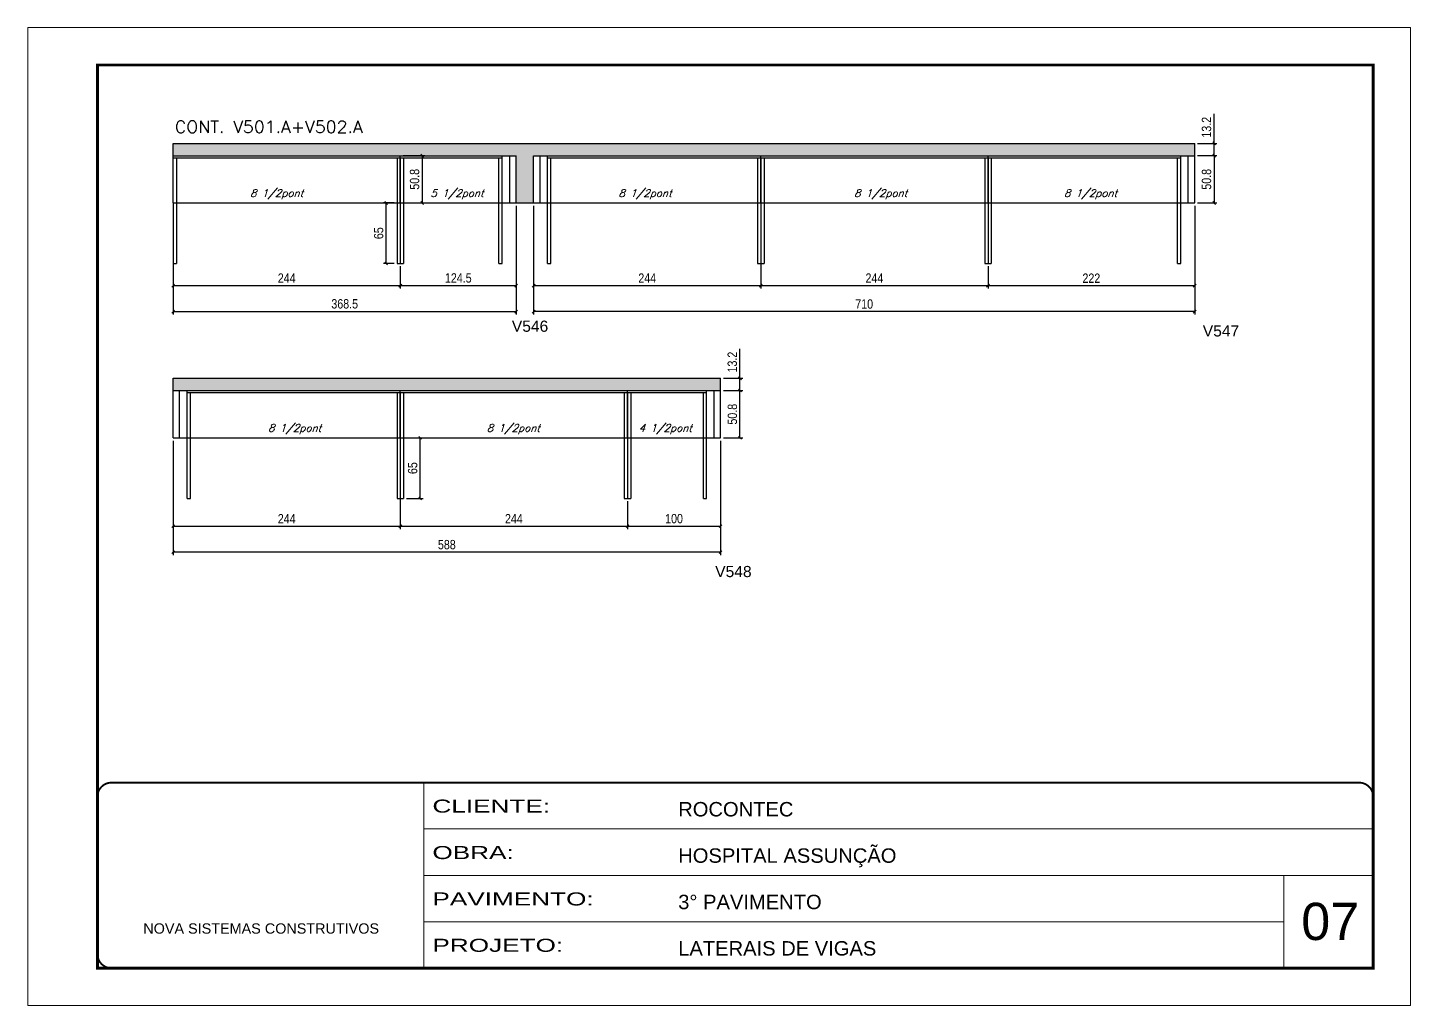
# Model space of a CAD drawing. Extents: x -21493 to -15213, y -12134 to 11887.
# Drawn here: x -18310 to -16825, y 9689 to 10739 of the extents above; entities that cross this region are included whole.
import ezdxf

# ---------------------------------------------------------------- set-up
doc = ezdxf.new("R2010")
doc.units = 0
doc.linetypes.add('CONTINUO', pattern=[0])
doc.linetypes.add('DASHED', pattern=[0.75, 0.5, -0.25])
for name, color, linetype in [('5', 5, 'Continuous'), ('COTA', 241, 'Continuous'), ('Painéis', 200, 'Continuous'), ('SARR_2.2x7', 40, 'Continuous'), ('SARR_3.5x7', 81, 'Continuous'), ('texto', 7, 'Continuous')]:
    doc.layers.add(name, color=color, linetype=linetype)
for name, color, linetype, lineweight in [('CARIMBO', 255, 'Continuous', 9), ('Folhas', 255, 'Continuous', 9), ('SARRAFO DE PRESSAO', 251, 'DASHED', 9), ('Texto Seção', 7, 'Continuous', 15)]:
    doc.layers.add(name, color=color, linetype=linetype, lineweight=lineweight)
doc.styles.add('ARIAL', font='arial.ttf')
doc.styles.add('COTA TECNICA', font='techl___.ttf', dxfattribs={"height": 10})
doc.styles.add('REGUA-120', font='ROMANS.shx', dxfattribs={"height": 15})
doc.styles.add('Romans', font='romans.shx')
doc.styles.get("Standard").update_dxf_attribs({"font": 'arial.ttf'})
doc.styles.add('Tecnologia', font='')
doc.styles.get('Tecnologia').set_extended_font_data('Forgotten Futurist')
doc.dimstyles.new('PAINEL', dxfattribs={"dimtxt": 10, "dimasz": 3, "dimexe": 3, "dimexo": 3, "dimgap": 3, "dimtad": 1, "dimdec": 1, "dimzin": 12, "dimdsep": 46, "dimtxsty": 'COTA TECNICA', "dimblk1": 'OBLIQUE', "dimblk2": 'OBLIQUE', "dimsah": 1, "dimcen": 0.9, "dimclrd": 4, "dimclre": 4, "dimclrt": 240, "dimadec": 1, "dimazin": 3, "dimtfac": 1, "dimtdec": 1, "dimtmove": 0, "dimatfit": 3, "dimfxl": 1, "dimtolj": 1, "dimtzin": 12, "dimarcsym": 0})

# ---------------------------------------------------------------- blocks, each defined once
blk = doc.blocks.new('_Oblique')
at = {"color": 0, "linetype": 'ByBlock', "lineweight": -2}
blk.add_line((-0.5, -0.5), (0.5, 0.5), dxfattribs=at)
blk = doc.blocks.new('*D1657')
at = {"layer": 'COTA', "color": 4, "lineweight": -2, "ltscale": 25, "transparency": 16777216}
for p, q in [((-17766.5, 10547.4), (-17766.5, 10458.6)), ((-17522.5, 10547.4), (-17522.5, 10458.6)), ((-17766.5, 10461.6), (-17522.5, 10461.6))]:
    blk.add_line(p, q, dxfattribs=at)
at = {"layer": 'Defpoints', "color": 0, "ltscale": 25, "transparency": 16777216}
for p in [(-17766.5, 10550.4), (-17522.5, 10550.4), (-17522.5, 10461.6)]:
    blk.add_point(p, dxfattribs=at)
at = {"layer": 'COTA', "color": 4, "lineweight": -2, "ltscale": 25, "transparency": 16777216, "xscale": 3, "yscale": 3, "zscale": 3, "rotation": 180}
blk.add_blockref('_Oblique', (-17766.5, 10461.6), dxfattribs=at)
at = {"layer": 'COTA', "color": 4, "lineweight": -2, "ltscale": 25, "transparency": 16777216, "xscale": 3, "yscale": 3, "zscale": 3}
blk.add_blockref('_Oblique', (-17522.5, 10461.6), dxfattribs=at)
at = {"layer": 'COTA', "color": 240, "ltscale": 25, "transparency": 16777216, "insert": (-17644.5, 10469.7), "char_height": 10, "attachment_point": 5, "style": 'COTA TECNICA'}
blk.add_mtext('\\A1;244', dxfattribs=at)
blk = doc.blocks.new('*D1658')
at = {"layer": 'COTA', "color": 4, "lineweight": -2, "ltscale": 25, "transparency": 16777216}
for p, q in [((-17766.5, 10547.4), (-17766.5, 10430.7)), ((-17056.5, 10547.4), (-17056.5, 10430.7)), ((-17056.5, 10433.7), (-17766.5, 10433.7))]:
    blk.add_line(p, q, dxfattribs=at)
at = {"layer": 'Defpoints', "color": 0, "ltscale": 25, "transparency": 16777216}
for p in [(-17766.5, 10550.4), (-17056.5, 10550.4), (-17766.5, 10433.7)]:
    blk.add_point(p, dxfattribs=at)
at = {"layer": 'COTA', "color": 4, "lineweight": -2, "ltscale": 25, "transparency": 16777216, "xscale": 3, "yscale": 3, "zscale": 3, "rotation": 180}
blk.add_blockref('_Oblique', (-17766.5, 10433.7), dxfattribs=at)
at = {"layer": 'COTA', "color": 4, "lineweight": -2, "ltscale": 25, "transparency": 16777216, "xscale": 3, "yscale": 3, "zscale": 3}
blk.add_blockref('_Oblique', (-17056.5, 10433.7), dxfattribs=at)
at = {"layer": 'COTA', "color": 240, "ltscale": 25, "transparency": 16777216, "insert": (-17411.5, 10441.8), "char_height": 10, "attachment_point": 5, "style": 'COTA TECNICA'}
blk.add_mtext('\\A1;710', dxfattribs=at)
blk = doc.blocks.new('*D1659')
at = {"layer": 'COTA', "color": 4, "lineweight": -2, "ltscale": 25, "transparency": 16777216}
for p, q in [((-17035.6, 10614.4), (-17035.6, 10646.1)), ((-17053.5, 10614.4), (-17032.6, 10614.4)), ((-17035.6, 10601.2), (-17035.6, 10614.4)), ((-17053.5, 10601.2), (-17032.6, 10601.2))]:
    blk.add_line(p, q, dxfattribs=at)
at = {"layer": 'Defpoints', "color": 0, "ltscale": 25, "transparency": 16777216}
for p in [(-17056.5, 10614.4), (-17035.6, 10614.4), (-17056.5, 10601.2)]:
    blk.add_point(p, dxfattribs=at)
at = {"layer": 'COTA', "color": 4, "lineweight": -2, "ltscale": 25, "transparency": 16777216, "xscale": 3, "yscale": 3, "zscale": 3}
for p, rotation in [((-17035.6, 10614.4), 90), ((-17035.6, 10601.2), 270)]:
    blk.add_blockref('_Oblique', p, dxfattribs=dict(at, rotation=rotation))
at = {"layer": 'COTA', "color": 240, "ltscale": 25, "transparency": 16777216, "insert": (-17043.8, 10631.7), "char_height": 10, "attachment_point": 5, "rotation": 90, "style": 'COTA TECNICA'}
blk.add_mtext('\\A1;13.2', dxfattribs=at)
blk = doc.blocks.new('*D1660')
at = {"layer": 'COTA', "color": 4, "lineweight": -2, "ltscale": 25, "transparency": 16777216}
for p, q in [((-18153.7, 10295.1), (-18153.7, 10200.2)), ((-17909.7, 10295.1), (-17909.7, 10200.2)), ((-18153.7, 10203.2), (-17909.7, 10203.2))]:
    blk.add_line(p, q, dxfattribs=at)
at = {"layer": 'Defpoints', "color": 0, "ltscale": 25, "transparency": 16777216}
for p in [(-18153.7, 10298.1), (-17909.7, 10298.1), (-17909.7, 10203.2)]:
    blk.add_point(p, dxfattribs=at)
at = {"layer": 'COTA', "color": 4, "lineweight": -2, "ltscale": 25, "transparency": 16777216, "xscale": 3, "yscale": 3, "zscale": 3, "rotation": 180}
blk.add_blockref('_Oblique', (-18153.7, 10203.2), dxfattribs=at)
at = {"layer": 'COTA', "color": 4, "lineweight": -2, "ltscale": 25, "transparency": 16777216, "xscale": 3, "yscale": 3, "zscale": 3}
blk.add_blockref('_Oblique', (-17909.7, 10203.2), dxfattribs=at)
at = {"layer": 'COTA', "color": 240, "ltscale": 25, "transparency": 16777216, "insert": (-18031.7, 10211.3), "char_height": 10, "attachment_point": 5, "style": 'COTA TECNICA'}
blk.add_mtext('\\A1;244', dxfattribs=at)
blk = doc.blocks.new('*D1661')
at = {"layer": 'COTA', "color": 4, "lineweight": -2, "ltscale": 25, "transparency": 16777216}
for p, q in [((-17909.7, 10295.1), (-17909.7, 10200.2)), ((-17665.7, 10230.1), (-17665.7, 10200.2)), ((-17909.7, 10203.2), (-17665.7, 10203.2))]:
    blk.add_line(p, q, dxfattribs=at)
at = {"layer": 'Defpoints', "color": 0, "ltscale": 25, "transparency": 16777216}
for p in [(-17909.7, 10298.1), (-17665.7, 10233.1), (-17665.7, 10203.2)]:
    blk.add_point(p, dxfattribs=at)
at = {"layer": 'COTA', "color": 4, "lineweight": -2, "ltscale": 25, "transparency": 16777216, "xscale": 3, "yscale": 3, "zscale": 3, "rotation": 180}
blk.add_blockref('_Oblique', (-17909.7, 10203.2), dxfattribs=at)
at = {"layer": 'COTA', "color": 4, "lineweight": -2, "ltscale": 25, "transparency": 16777216, "xscale": 3, "yscale": 3, "zscale": 3}
blk.add_blockref('_Oblique', (-17665.7, 10203.2), dxfattribs=at)
at = {"layer": 'COTA', "color": 240, "ltscale": 25, "transparency": 16777216, "insert": (-17787.7, 10211.3), "char_height": 10, "attachment_point": 5, "style": 'COTA TECNICA'}
blk.add_mtext('\\A1;244', dxfattribs=at)
blk = doc.blocks.new('*D1662')
at = {"layer": 'COTA', "color": 4, "lineweight": -2, "ltscale": 25, "transparency": 16777216}
for p, q in [((-18153.7, 10295.1), (-18153.7, 10172.3)), ((-17565.7, 10295.1), (-17565.7, 10172.3)), ((-17565.7, 10175.3), (-18153.7, 10175.3))]:
    blk.add_line(p, q, dxfattribs=at)
at = {"layer": 'Defpoints', "color": 0, "ltscale": 25, "transparency": 16777216}
for p in [(-18153.7, 10298.1), (-17565.7, 10298.1), (-18153.7, 10175.3)]:
    blk.add_point(p, dxfattribs=at)
at = {"layer": 'COTA', "color": 4, "lineweight": -2, "ltscale": 25, "transparency": 16777216, "xscale": 3, "yscale": 3, "zscale": 3, "rotation": 180}
blk.add_blockref('_Oblique', (-18153.7, 10175.3), dxfattribs=at)
at = {"layer": 'COTA', "color": 4, "lineweight": -2, "ltscale": 25, "transparency": 16777216, "xscale": 3, "yscale": 3, "zscale": 3}
blk.add_blockref('_Oblique', (-17565.7, 10175.3), dxfattribs=at)
at = {"layer": 'COTA', "color": 240, "ltscale": 25, "transparency": 16777216, "insert": (-17859.7, 10183.4), "char_height": 10, "attachment_point": 5, "style": 'COTA TECNICA'}
blk.add_mtext('\\A1;588', dxfattribs=at)
blk = doc.blocks.new('*D1663')
at = {"layer": 'COTA', "color": 4, "lineweight": -2, "ltscale": 25, "transparency": 16777216}
for p, q in [((-17544.9, 10362.1), (-17544.9, 10393.9)), ((-17562.7, 10362.1), (-17541.9, 10362.1)), ((-17544.9, 10348.9), (-17544.9, 10362.1)), ((-17562.7, 10348.9), (-17541.9, 10348.9))]:
    blk.add_line(p, q, dxfattribs=at)
at = {"layer": 'Defpoints', "color": 0, "ltscale": 25, "transparency": 16777216}
for p in [(-17565.7, 10362.1), (-17544.9, 10362.1), (-17565.7, 10348.9)]:
    blk.add_point(p, dxfattribs=at)
at = {"layer": 'COTA', "color": 4, "lineweight": -2, "ltscale": 25, "transparency": 16777216, "xscale": 3, "yscale": 3, "zscale": 3}
for p, rotation in [((-17544.9, 10362.1), 90), ((-17544.9, 10348.9), 270)]:
    blk.add_blockref('_Oblique', p, dxfattribs=dict(at, rotation=rotation))
at = {"layer": 'COTA', "color": 240, "ltscale": 25, "transparency": 16777216, "insert": (-17553.1, 10379.5), "char_height": 10, "attachment_point": 5, "rotation": 90, "style": 'COTA TECNICA'}
blk.add_mtext('\\A1;13.2', dxfattribs=at)
blk = doc.blocks.new('*D1667')
at = {"layer": 'COTA', "color": 4, "lineweight": -2, "ltscale": 25, "transparency": 16777216}
for p, q in [((-17053.5, 10601.2), (-17032.6, 10601.2)), ((-17035.6, 10601.2), (-17035.6, 10550.4)), ((-17053.5, 10550.4), (-17032.6, 10550.4))]:
    blk.add_line(p, q, dxfattribs=at)
at = {"layer": 'Defpoints', "color": 0, "ltscale": 25, "transparency": 16777216}
for p in [(-17056.5, 10601.2), (-17056.5, 10550.4), (-17035.6, 10550.4)]:
    blk.add_point(p, dxfattribs=at)
at = {"layer": 'COTA', "color": 4, "lineweight": -2, "ltscale": 25, "transparency": 16777216, "xscale": 3, "yscale": 3, "zscale": 3}
for p, rotation in [((-17035.6, 10601.2), 90), ((-17035.6, 10550.4), 270)]:
    blk.add_blockref('_Oblique', p, dxfattribs=dict(at, rotation=rotation))
at = {"layer": 'COTA', "color": 240, "ltscale": 25, "transparency": 16777216, "insert": (-17043.8, 10575.8), "char_height": 10, "attachment_point": 5, "rotation": 90, "style": 'COTA TECNICA'}
blk.add_mtext('\\A1;50.8', dxfattribs=at)
blk = doc.blocks.new('*D1555')
at = {"layer": 'COTA', "color": 4, "lineweight": -2, "ltscale": 25, "transparency": 16777216}
for p, q in [((-17916.2, 10550.4), (-17927.8, 10550.4)), ((-17924.8, 10485.4), (-17924.8, 10550.4)), ((-17916.2, 10485.4), (-17927.8, 10485.4))]:
    blk.add_line(p, q, dxfattribs=at)
at = {"layer": 'Defpoints', "color": 0, "ltscale": 25, "transparency": 16777216}
for p in [(-17924.8, 10550.4), (-17913.2, 10550.4), (-17913.2, 10485.4)]:
    blk.add_point(p, dxfattribs=at)
at = {"layer": 'COTA', "color": 4, "lineweight": -2, "ltscale": 25, "transparency": 16777216, "xscale": 3, "yscale": 3, "zscale": 3}
for p, rotation in [((-17924.8, 10550.4), 90), ((-17924.8, 10485.4), 270)]:
    blk.add_blockref('_Oblique', p, dxfattribs=dict(at, rotation=rotation))
at = {"layer": 'COTA', "color": 240, "ltscale": 25, "transparency": 16777216, "insert": (-17932.9, 10517.9), "char_height": 10, "attachment_point": 5, "rotation": 90, "style": 'COTA TECNICA'}
blk.add_mtext('\\A1;65', dxfattribs=at)
blk = doc.blocks.new('*D1556')
at = {"layer": 'COTA', "color": 4, "lineweight": -2, "ltscale": 25, "transparency": 16777216}
for p, q in [((-17522.4, 10482.4), (-17522.4, 10458.6)), ((-17278.5, 10482.4), (-17278.5, 10458.6)), ((-17522.4, 10461.6), (-17278.5, 10461.6))]:
    blk.add_line(p, q, dxfattribs=at)
at = {"layer": 'Defpoints', "color": 0, "ltscale": 25, "transparency": 16777216}
for p in [(-17522.4, 10485.4), (-17278.5, 10485.4), (-17278.5, 10461.6)]:
    blk.add_point(p, dxfattribs=at)
at = {"layer": 'COTA', "color": 4, "lineweight": -2, "ltscale": 25, "transparency": 16777216, "xscale": 3, "yscale": 3, "zscale": 3, "rotation": 180}
blk.add_blockref('_Oblique', (-17522.4, 10461.6), dxfattribs=at)
at = {"layer": 'COTA', "color": 4, "lineweight": -2, "ltscale": 25, "transparency": 16777216, "xscale": 3, "yscale": 3, "zscale": 3}
blk.add_blockref('_Oblique', (-17278.5, 10461.6), dxfattribs=at)
at = {"layer": 'COTA', "color": 240, "ltscale": 25, "transparency": 16777216, "insert": (-17400.5, 10469.7), "char_height": 10, "attachment_point": 5, "style": 'COTA TECNICA'}
blk.add_mtext('\\A1;244', dxfattribs=at)
blk = doc.blocks.new('*D1557')
at = {"layer": 'COTA', "color": 4, "lineweight": -2, "ltscale": 25, "transparency": 16777216}
for p, q in [((-17056.5, 10547.4), (-17056.5, 10458.6)), ((-17278.5, 10482.4), (-17278.5, 10458.6)), ((-17278.5, 10461.6), (-17056.5, 10461.6))]:
    blk.add_line(p, q, dxfattribs=at)
at = {"layer": 'Defpoints', "color": 0, "ltscale": 25, "transparency": 16777216}
for p in [(-17056.5, 10550.4), (-17278.5, 10485.4), (-17056.5, 10461.6)]:
    blk.add_point(p, dxfattribs=at)
at = {"layer": 'COTA', "color": 4, "lineweight": -2, "ltscale": 25, "transparency": 16777216, "xscale": 3, "yscale": 3, "zscale": 3, "rotation": 180}
blk.add_blockref('_Oblique', (-17278.5, 10461.6), dxfattribs=at)
at = {"layer": 'COTA', "color": 4, "lineweight": -2, "ltscale": 25, "transparency": 16777216, "xscale": 3, "yscale": 3, "zscale": 3}
blk.add_blockref('_Oblique', (-17056.5, 10461.6), dxfattribs=at)
at = {"layer": 'COTA', "color": 240, "ltscale": 25, "transparency": 16777216, "insert": (-17167.5, 10469.6), "char_height": 10, "attachment_point": 5, "style": 'COTA TECNICA'}
blk.add_mtext('\\A1;222', dxfattribs=at)
blk = doc.blocks.new('*D1558')
at = {"layer": 'COTA', "color": 4, "lineweight": -2, "ltscale": 25, "transparency": 16777216}
for p, q in [((-18153.7, 10547.4), (-18153.7, 10458.6)), ((-17909.7, 10482.4), (-17909.7, 10458.6)), ((-18153.7, 10461.6), (-17909.7, 10461.6))]:
    blk.add_line(p, q, dxfattribs=at)
at = {"layer": 'Defpoints', "color": 0, "ltscale": 25, "transparency": 16777216}
for p in [(-18153.7, 10550.4), (-17909.7, 10485.4), (-17909.7, 10461.6)]:
    blk.add_point(p, dxfattribs=at)
at = {"layer": 'COTA', "color": 4, "lineweight": -2, "ltscale": 25, "transparency": 16777216, "xscale": 3, "yscale": 3, "zscale": 3, "rotation": 180}
blk.add_blockref('_Oblique', (-18153.7, 10461.6), dxfattribs=at)
at = {"layer": 'COTA', "color": 4, "lineweight": -2, "ltscale": 25, "transparency": 16777216, "xscale": 3, "yscale": 3, "zscale": 3}
blk.add_blockref('_Oblique', (-17909.7, 10461.6), dxfattribs=at)
at = {"layer": 'COTA', "color": 240, "ltscale": 25, "transparency": 16777216, "insert": (-18031.7, 10469.7), "char_height": 10, "attachment_point": 5, "style": 'COTA TECNICA'}
blk.add_mtext('\\A1;244', dxfattribs=at)
blk = doc.blocks.new('*D1559')
at = {"layer": 'COTA', "color": 4, "lineweight": -2, "ltscale": 25, "transparency": 16777216}
for p, q in [((-17785.2, 10547.4), (-17785.2, 10458.6)), ((-17909.7, 10482.4), (-17909.7, 10458.6)), ((-17909.7, 10461.6), (-17785.2, 10461.6))]:
    blk.add_line(p, q, dxfattribs=at)
at = {"layer": 'Defpoints', "color": 0, "ltscale": 25, "transparency": 16777216}
for p in [(-17785.2, 10550.4), (-17909.7, 10485.4), (-17785.2, 10461.6)]:
    blk.add_point(p, dxfattribs=at)
at = {"layer": 'COTA', "color": 4, "lineweight": -2, "ltscale": 25, "transparency": 16777216, "xscale": 3, "yscale": 3, "zscale": 3, "rotation": 180}
blk.add_blockref('_Oblique', (-17909.7, 10461.6), dxfattribs=at)
at = {"layer": 'COTA', "color": 4, "lineweight": -2, "ltscale": 25, "transparency": 16777216, "xscale": 3, "yscale": 3, "zscale": 3}
blk.add_blockref('_Oblique', (-17785.2, 10461.6), dxfattribs=at)
at = {"layer": 'COTA', "color": 240, "ltscale": 25, "transparency": 16777216, "insert": (-17847.4, 10469.8), "char_height": 10, "attachment_point": 5, "style": 'COTA TECNICA'}
blk.add_mtext('\\A1;124.5', dxfattribs=at)
blk = doc.blocks.new('*D1560')
at = {"layer": 'COTA', "color": 4, "lineweight": -2, "ltscale": 25, "transparency": 16777216}
for p, q in [((-18153.7, 10547.4), (-18153.7, 10430.7)), ((-17785.2, 10547.4), (-17785.2, 10430.7)), ((-18153.7, 10433.7), (-17785.2, 10433.7))]:
    blk.add_line(p, q, dxfattribs=at)
at = {"layer": 'Defpoints', "color": 0, "ltscale": 25, "transparency": 16777216}
for p in [(-18153.7, 10550.4), (-17785.2, 10550.4), (-17785.2, 10433.7)]:
    blk.add_point(p, dxfattribs=at)
at = {"layer": 'COTA', "color": 4, "lineweight": -2, "ltscale": 25, "transparency": 16777216, "xscale": 3, "yscale": 3, "zscale": 3, "rotation": 180}
blk.add_blockref('_Oblique', (-18153.7, 10433.7), dxfattribs=at)
at = {"layer": 'COTA', "color": 4, "lineweight": -2, "ltscale": 25, "transparency": 16777216, "xscale": 3, "yscale": 3, "zscale": 3}
blk.add_blockref('_Oblique', (-17785.2, 10433.7), dxfattribs=at)
at = {"layer": 'COTA', "color": 240, "ltscale": 25, "transparency": 16777216, "insert": (-17969.4, 10442), "char_height": 10, "attachment_point": 5, "style": 'COTA TECNICA'}
blk.add_mtext('\\A1;368.5', dxfattribs=at)
blk = doc.blocks.new('*D1561')
at = {"layer": 'COTA', "color": 4, "lineweight": -2, "ltscale": 25, "transparency": 16777216}
for p, q in [((-17565.7, 10295.1), (-17565.7, 10200.2)), ((-17665.7, 10230.1), (-17665.7, 10200.2)), ((-17665.7, 10203.2), (-17565.7, 10203.2))]:
    blk.add_line(p, q, dxfattribs=at)
at = {"layer": 'Defpoints', "color": 0, "ltscale": 25, "transparency": 16777216}
for p in [(-17565.7, 10298.1), (-17665.7, 10233.1), (-17565.7, 10203.2)]:
    blk.add_point(p, dxfattribs=at)
at = {"layer": 'COTA', "color": 4, "lineweight": -2, "ltscale": 25, "transparency": 16777216, "xscale": 3, "yscale": 3, "zscale": 3, "rotation": 180}
blk.add_blockref('_Oblique', (-17665.7, 10203.2), dxfattribs=at)
at = {"layer": 'COTA', "color": 4, "lineweight": -2, "ltscale": 25, "transparency": 16777216, "xscale": 3, "yscale": 3, "zscale": 3}
blk.add_blockref('_Oblique', (-17565.7, 10203.2), dxfattribs=at)
at = {"layer": 'COTA', "color": 240, "ltscale": 25, "transparency": 16777216, "insert": (-17615.7, 10211.3), "char_height": 10, "attachment_point": 5, "style": 'COTA TECNICA'}
blk.add_mtext('\\A1;100', dxfattribs=at)
blk = doc.blocks.new('*D1562')
at = {"layer": 'COTA', "color": 4, "lineweight": -2, "ltscale": 25, "transparency": 16777216}
for p, q in [((-17903.2, 10298.1), (-17885.3, 10298.1)), ((-17888.3, 10233.1), (-17888.3, 10298.1)), ((-17903.2, 10233.1), (-17885.3, 10233.1))]:
    blk.add_line(p, q, dxfattribs=at)
at = {"layer": 'Defpoints', "color": 0, "ltscale": 25, "transparency": 16777216}
for p in [(-17906.2, 10298.1), (-17888.3, 10298.1), (-17906.2, 10233.1)]:
    blk.add_point(p, dxfattribs=at)
at = {"layer": 'COTA', "color": 4, "lineweight": -2, "ltscale": 25, "transparency": 16777216, "xscale": 3, "yscale": 3, "zscale": 3}
for p, rotation in [((-17888.3, 10298.1), 90), ((-17888.3, 10233.1), 270)]:
    blk.add_blockref('_Oblique', p, dxfattribs=dict(at, rotation=rotation))
at = {"layer": 'COTA', "color": 240, "ltscale": 25, "transparency": 16777216, "insert": (-17896.4, 10265.6), "char_height": 10, "attachment_point": 5, "rotation": 90, "style": 'COTA TECNICA'}
blk.add_mtext('\\A1;65', dxfattribs=at)
blk = doc.blocks.new('*D1563')
at = {"layer": 'COTA', "color": 4, "lineweight": -2, "ltscale": 25, "transparency": 16777216}
for p, q in [((-17562.7, 10348.9), (-17541.9, 10348.9)), ((-17544.9, 10298.1), (-17544.9, 10348.9)), ((-17562.7, 10298.1), (-17541.9, 10298.1))]:
    blk.add_line(p, q, dxfattribs=at)
at = {"layer": 'Defpoints', "color": 0, "ltscale": 25, "transparency": 16777216}
for p in [(-17565.7, 10348.9), (-17544.9, 10348.9), (-17565.7, 10298.1)]:
    blk.add_point(p, dxfattribs=at)
at = {"layer": 'COTA', "color": 4, "lineweight": -2, "ltscale": 25, "transparency": 16777216, "xscale": 3, "yscale": 3, "zscale": 3}
for p, rotation in [((-17544.9, 10348.9), 90), ((-17544.9, 10298.1), 270)]:
    blk.add_blockref('_Oblique', p, dxfattribs=dict(at, rotation=rotation))
at = {"layer": 'COTA', "color": 240, "ltscale": 25, "transparency": 16777216, "insert": (-17553, 10323.5), "char_height": 10, "attachment_point": 5, "rotation": 90, "style": 'COTA TECNICA'}
blk.add_mtext('\\A1;50.8', dxfattribs=at)
blk = doc.blocks.new('*D1564')
at = {"layer": 'COTA', "color": 4, "lineweight": -2, "ltscale": 25, "transparency": 16777216}
for p, q in [((-17906.7, 10601.2), (-17883.2, 10601.2)), ((-17886.2, 10601.2), (-17886.2, 10550.4)), ((-17906.7, 10550.4), (-17883.2, 10550.4))]:
    blk.add_line(p, q, dxfattribs=at)
at = {"layer": 'Defpoints', "color": 0, "ltscale": 25, "transparency": 16777216}
for p in [(-17909.7, 10601.2), (-17909.7, 10550.4), (-17886.2, 10550.4)]:
    blk.add_point(p, dxfattribs=at)
at = {"layer": 'COTA', "color": 4, "lineweight": -2, "ltscale": 25, "transparency": 16777216, "xscale": 3, "yscale": 3, "zscale": 3}
for p, rotation in [((-17886.2, 10601.2), 90), ((-17886.2, 10550.4), 270)]:
    blk.add_blockref('_Oblique', p, dxfattribs=dict(at, rotation=rotation))
at = {"layer": 'COTA', "color": 240, "ltscale": 25, "transparency": 16777216, "insert": (-17894.3, 10575.8), "char_height": 10, "attachment_point": 5, "rotation": 90, "style": 'COTA TECNICA'}
blk.add_mtext('\\A1;50.8', dxfattribs=at)
blk = doc.blocks.new('9999999999')
at = {"color": 30, "linetype": 'CONTINUO'}
for p, q in [((98564.6, 34230.2), (98564.6, 34429.4)), ((98564.6, 34379.6), (99584, 34379.6)), ((98564.6, 34329.8), (99488, 34329.8)), ((99584, 34329.8), (99488, 34329.8)), ((99488, 34329.8), (99488, 34230.2)), ((98564.6, 34280), (99488, 34280))]:
    blk.add_line(p, q, dxfattribs=at)
at = {"color": 30, "linetype": 'CONTINUO', "const_width": 2}
blk.add_lwpolyline([(99584, 34230.2), (99584, 34414.4, 0.414214), (99569, 34429.4), (98229, 34429.4, 0.414214), (98214, 34414.4), (98214, 34245.2, 0.414214), (98229, 34230.2), (99584, 34230.2)], format="xyb", dxfattribs=at)
at = {"layer": 'Folhas'}
blk.add_lwpolyline([(98139, 34190.2), (99624, 34190.2), (99624, 35240.2), (98139, 35240.2)], close=True, dxfattribs=at)
at = {"layer": 'Folhas', "color": 30, "const_width": 3}
blk.add_lwpolyline([(98214, 34230.2), (99584, 34230.2), (99584, 35200.2), (98214, 35200.2)], close=True, dxfattribs=at)
at = {"color": 7, "linetype": 'Continuous', "ltscale": 5, "style": 'ARIAL'}
for s, height, p in [('ROCONTEC', 15.48, (98837.7, 34393.1)), ('HOSPITAL ASSUNÇÃO', 15.483, (98837.7, 34343.3)), ('3° PAVIMENTO', 15.483, (98837.7, 34293.5)), ('NOVA SISTEMAS CONSTRUTIVOS', 11.059, (98263.2, 34267.2)), ('LATERAIS DE VIGAS', 15.483, (98837.7, 34243.7))]:
    blk.add_text(s, height=height, dxfattribs=at).set_placement(p)
at = {"layer": 'Folhas', "color": 7, "style": 'Tecnologia', "width": 1.5}
for s, p in [('CLIENTE:', (98573.7, 34397.2)), ('OBRA:', (98573.7, 34347.3)), ('PAVIMENTO:', (98573.7, 34297.5)), ('PROJETO:', (98573.7, 34247.7))]:
    blk.add_text(s, height=14, dxfattribs=at).set_placement(p)

msp = doc.modelspace()

# ---------------------------------------------------------------- hatches: boundary and pattern name
at = {"layer": 'COTA', "linetype": 'ByBlock'}
h = msp.add_hatch(dxfattribs=at)
h.set_pattern_fill('AR-CONC', color=256, scale=0.03)
h.set_pattern_definition([(50, (-155447.1976, -18004.2416), (5.46554007, -0.47817257), [0.5715, -6.2865]), (355, (-155447.1976, -18004.2416), (-1.05730264, 5.73170536), [0.4572, -5.02921753]), (100.4514447, (-155446.742, -18004.2814), (4.40823741, 5.25353256), [0.48570026, -5.34270734]), (46.1842, (-155447.1976, -18002.7176), (8.13237123, -1.26126984), [0.85725, -9.42975]), (96.6355576, (-155446.52, -18002.823), (7.122124, 7.42278374), [0.7285507, -8.01406824]), (351.184151, (-155447.198, -18002.7176), (7.122124, 7.42278374), [0.685799, -7.54379196]), (21, (-155446.4356, -18003.0986), (4.54843174, -3.06795595), [0.5715, -6.2865]), (326, (-155446.4356, -18003.0986), (1.85406085, 5.52563898), [0.4572, -5.0292]), (71.451445, (-155446.0566, -18003.354), (6.40249258, 2.45768307), [0.48570026, -5.34269813]), (37.5, (-155447.1976, -18004.2416), (0.092658098, 2.536651166), [0, -4.96824, 0, -5.1054, 0, -5.04825]), (7.5, (-155447.1976, -18004.2416), (2.004589875, 3.005417245), [0, -2.91084, 0, -4.85394, 0, -1.92405]), (327.5, (-155448.8969, -18004.2416), (4.067717855, -0.17186232), [0, -1.905, 0, -5.9436, 0, -7.8867]), (317.5, (-155449.659, -18004.2416), (4.44387544, 0.76279473), [0, -2.4765, 0, -3.94716, 0, -5.6007])])
h.paths.add_polyline_path([(-17766.46, 10601.16), (-17056.48, 10601.16), (-17056.48, 10614.36), (-18153.68, 10614.36), (-18153.68, 10601.16), (-17785.2, 10601.16), (-17785.2, 10550.36), (-17766.46, 10550.36)])
h = msp.add_hatch(dxfattribs=at)
h.set_pattern_fill('AR-CONC', color=256, scale=0.03)
h.set_pattern_definition([(50, (-159534.2574, -21240.245), (5.46554007, -0.47817257), [0.5715, -6.2865]), (355, (-159534.2574, -21240.245), (-1.05730264, 5.73170536), [0.4572, -5.02921753]), (100.4514447, (-159533.802, -21240.285), (4.40823741, 5.25353256), [0.48570026, -5.34270734]), (46.1842, (-159534.2574, -21238.721), (8.13237123, -1.26126984), [0.85725, -9.42975]), (96.6355576, (-159533.58, -21238.826), (7.122124, 7.42278374), [0.7285507, -8.01406824]), (351.184151, (-159534.257, -21238.721), (7.122124, 7.42278374), [0.685799, -7.54379196]), (21, (-159533.4954, -21239.102), (4.54843174, -3.06795595), [0.5715, -6.2865]), (326, (-159533.4954, -21239.102), (1.85406085, 5.52563898), [0.4572, -5.0292]), (71.451445, (-159533.1163, -21239.358), (6.40249258, 2.45768307), [0.48570026, -5.34269813]), (37.5, (-159534.2574, -21240.245), (0.092658098, 2.536651166), [0, -4.96824, 0, -5.1054, 0, -5.04825]), (7.5, (-159534.2574, -21240.245), (2.004589875, 3.005417245), [0, -2.91084, 0, -4.85394, 0, -1.92405]), (327.5, (-159535.9566, -21240.245), (4.067717855, -0.17186232), [0, -1.905, 0, -5.9436, 0, -7.8867]), (317.5, (-159536.7186, -21240.245), (4.44387544, 0.76279473), [0, -2.4765, 0, -3.94716, 0, -5.6007])])
h.paths.add_polyline_path([(-18153.68, 10362.14), (-18153.68, 10348.94), (-17565.7, 10348.94), (-17565.7, 10362.14)])

# ---------------------------------------------------------------- linework, layer by layer
for p, q in [((-18153.68, 10614.36), (-17056.48, 10614.36)), ((-18153.68, 10601.16), (-18153.68, 10614.36)), ((-17056.48, 10601.16), (-17056.48, 10614.36)), ((-17785.2, 10550.36), (-17766.46, 10550.36)), ((-18153.68, 10362.14), (-17565.7, 10362.14)), ((-18153.68, 10348.94), (-18153.68, 10362.14)), ((-17565.7, 10348.94), (-17565.7, 10362.14))]:
    msp.add_line(p, q, dxfattribs=at)
at = {"layer": 'Painéis'}
for p, q in [((-18153.68, 10601.16), (-17785.2, 10601.16)), ((-17766.46, 10601.16), (-17056.48, 10601.16)), ((-18153.68, 10550.36), (-17785.2, 10550.36)), ((-17766.46, 10550.36), (-17056.48, 10550.36)), ((-18153.68, 10348.94), (-17565.7, 10348.94)), ((-18153.68, 10298.14), (-17565.7, 10298.14))]:
    msp.add_line(p, q, dxfattribs=at)
at = {"layer": 'Painéis', "ltscale": 25}
for p, q in [((-18153.68, 10550.36), (-18153.68, 10601.16)), ((-17909.68, 10550.36), (-17909.68, 10601.16)), ((-17785.2, 10550.36), (-17785.2, 10601.16)), ((-17766.46, 10550.36), (-17766.46, 10601.16)), ((-17522.46, 10550.36), (-17522.46, 10601.16)), ((-17278.46, 10550.36), (-17278.46, 10601.16)), ((-17056.48, 10550.36), (-17056.48, 10601.16)), ((-18153.68, 10298.14), (-18153.68, 10348.94)), ((-17909.68, 10298.14), (-17909.68, 10348.94)), ((-17665.68, 10298.14), (-17665.68, 10348.94)), ((-17565.7, 10298.14), (-17565.7, 10348.94))]:
    msp.add_line(p, q, dxfattribs=at)
at = {"layer": 'SARR_2.2x7', "linetype": 'Continuous'}
for p, q in [((-18153.68, 10598.96), (-17909.68, 10598.96)), ((-17909.68, 10598.96), (-17800.2, 10598.96)), ((-17792.2, 10550.36), (-17792.2, 10601.16)), ((-17759.46, 10550.36), (-17759.46, 10601.16)), ((-17751.46, 10598.96), (-17522.46, 10598.96)), ((-17522.46, 10598.96), (-17278.46, 10598.96)), ((-17278.46, 10598.96), (-17071.48, 10598.96)), ((-17063.48, 10550.36), (-17063.48, 10601.16)), ((-18146.68, 10298.14), (-18146.68, 10348.94)), ((-18138.68, 10346.74), (-17909.68, 10346.74)), ((-17909.68, 10346.74), (-17665.68, 10346.74)), ((-17665.68, 10346.74), (-17580.7, 10346.74)), ((-17572.7, 10298.14), (-17572.7, 10348.94))]:
    msp.add_line(p, q, dxfattribs=at)
at = {"layer": 'SARR_3.5x7'}
for p, q in [((-18150.16, 10598.96), (-18150.16, 10485.36)), ((-17913.18, 10598.96), (-17913.18, 10485.36)), ((-17909.68, 10598.96), (-17909.68, 10485.36)), ((-17906.16, 10598.96), (-17906.16, 10485.36)), ((-17803.7, 10485.36), (-17803.7, 10598.96)), ((-17800.2, 10485.36), (-17800.2, 10601.16)), ((-17751.46, 10485.36), (-17751.46, 10601.16)), ((-17747.96, 10485.36), (-17747.96, 10598.96)), ((-17525.96, 10598.96), (-17525.96, 10485.36)), ((-17522.46, 10598.96), (-17522.46, 10485.36)), ((-17518.93, 10598.96), (-17518.93, 10485.36)), ((-17281.96, 10598.96), (-17281.96, 10485.36)), ((-17278.46, 10598.96), (-17278.46, 10485.36)), ((-17274.93, 10598.96), (-17274.93, 10485.36)), ((-17074.98, 10485.36), (-17074.98, 10598.96)), ((-17071.48, 10485.36), (-17071.48, 10601.16)), ((-18153.68, 10550.36), (-18153.68, 10485.36)), ((-18153.68, 10485.36), (-18150.16, 10485.36)), ((-17913.18, 10485.36), (-17909.68, 10485.36)), ((-17909.68, 10485.36), (-17906.16, 10485.36)), ((-17803.7, 10485.36), (-17800.2, 10485.36)), ((-17751.46, 10485.36), (-17747.96, 10485.36)), ((-17525.96, 10485.36), (-17518.93, 10485.36)), ((-17281.96, 10485.36), (-17274.93, 10485.36)), ((-17074.98, 10485.36), (-17071.48, 10485.36)), ((-18138.68, 10233.14), (-18138.68, 10348.94)), ((-18135.18, 10233.14), (-18135.18, 10346.74)), ((-17913.18, 10346.74), (-17913.18, 10233.14)), ((-17909.68, 10346.74), (-17909.68, 10233.14)), ((-17906.16, 10346.74), (-17906.16, 10233.14)), ((-17669.18, 10346.74), (-17669.18, 10233.14)), ((-17665.68, 10346.74), (-17665.68, 10233.14)), ((-17662.16, 10346.74), (-17662.16, 10233.14)), ((-17584.2, 10233.14), (-17584.2, 10346.74)), ((-17580.7, 10233.14), (-17580.7, 10348.94)), ((-18138.68, 10233.14), (-18135.18, 10233.14)), ((-17913.18, 10233.14), (-17906.16, 10233.14)), ((-17669.16, 10233.14), (-17665.66, 10233.14)), ((-17665.66, 10233.14), (-17662.16, 10233.14)), ((-17584.2, 10233.14), (-17580.7, 10233.14))]:
    msp.add_line(p, q, dxfattribs=at)

# ---------------------------------------------------------------- block references
at = {"layer": 'SARRAFO DE PRESSAO', "color": 6, "linetype": 'ByBlock'}
msp.add_blockref('9999999999', (-116448.89, -24501.55), dxfattribs=at)

# ---------------------------------------------------------------- texts
at = {"layer": '5', "linetype": 'Continuous'}
for s, p in [('V546', (-17789.91, 10412.03)), ('V547', (-17047.84, 10406.98)), ('V548', (-17571.51, 10148.55))]:
    msp.add_text(s, height=12, rotation=0.00004, dxfattribs=at).set_placement(p)
at = {"layer": 'CARIMBO', "style": 'ARIAL'}
msp.add_text('07', height=40, dxfattribs=at).set_placement((-16942.05, 9758.8))
at = {"layer": 'texto', "color": 2, "char_height": 8, "attachment_point": 5, "style": 'Romans'}
for s, insert in [('{\\Q19;\\C256;8 1/2pont}', (-18042.44, 10559.64)), ('{\\Q19;\\C256;5 1/2pont}', (-17848.71, 10559.64)), ('{\\Q19;\\C256;8 1/2pont}', (-17646.78, 10559.64)), ('{\\Q19;\\C256;8 1/2pont}', (-17393.72, 10559.64)), ('{\\Q19;\\C256;8 1/2pont}', (-17168.3, 10559.64)), ('{\\Q19;\\C256;8 1/2pont}', (-18023.09, 10307.42)), ('{\\Q19;\\C256;8 1/2pont}', (-17788.21, 10307.42)), ('{\\Q19;\\C256;4 1/2pont}', (-17625, 10307.42))]:
    msp.add_mtext(s, dxfattribs=dict(at, insert=insert))
at = {"layer": 'Texto Seção', "style": 'REGUA-120', "width": 1.05}
msp.add_text('CONT. V501.A+V502.A', height=13, dxfattribs=at).set_placement((-18151.82, 10625.62))

# ---------------------------------------------------------------- dimensions: what is measured, and where the dimension line sits
at = {"layer": 'COTA', "ltscale": 25}
for base, p1, p2, picture, middle in [((-17035.63, 10614.36), (-17056.48, 10601.16), (-17056.48, 10614.36), '*D1659', (-17043.85, 10631.73)), ((-17886.18, 10550.36), (-17909.68, 10601.16), (-17909.68, 10550.36), '*D1564', (-17894.31, 10575.76)), ((-17035.63, 10550.36), (-17056.48, 10601.16), (-17056.48, 10550.36), '*D1667', (-17043.76, 10575.76)), ((-17924.79, 10550.36), (-17913.18, 10485.36), (-17913.18, 10550.36), '*D1555', (-17932.9, 10517.86)), ((-17544.85, 10362.14), (-17565.7, 10348.94), (-17565.7, 10362.14), '*D1663', (-17553.07, 10379.51)), ((-17544.85, 10348.94), (-17565.7, 10298.14), (-17565.7, 10348.94), '*D1563', (-17552.98, 10323.54)), ((-17888.3, 10298.14), (-17906.16, 10233.14), (-17906.16, 10298.14), '*D1562', (-17896.41, 10265.64))]:
    dim = msp.add_linear_dim(base=base, p1=p1, p2=p2, angle=90, dimstyle='PAINEL', dxfattribs=at)
    dim.commit()
    dim.dimension.update_dxf_attribs({"geometry": picture, "text_midpoint": middle})
for base, p1, p2, picture, middle in [((-17909.68, 10461.65), (-18153.68, 10550.36), (-17909.68, 10485.36), '*D1558', (-18031.68, 10469.72)), ((-17785.2, 10433.72), (-18153.68, 10550.36), (-17785.2, 10550.36), '*D1560', (-17969.44, 10441.96)), ((-17766.46, 10433.72), (-17056.48, 10550.36), (-17766.46, 10550.36), '*D1658', (-17411.47, 10441.82)), ((-17278.46, 10461.65), (-17522.45, 10485.36), (-17278.46, 10485.36), '*D1556', (-17400.45, 10469.72)), ((-18153.68, 10175.29), (-17565.7, 10298.14), (-18153.68, 10298.14), '*D1662', (-17859.69, 10183.42)), ((-17665.68, 10203.22), (-17909.68, 10298.14), (-17665.68, 10233.14), '*D1661', (-17787.68, 10211.29)), ((-17565.7, 10203.22), (-17665.68, 10233.14), (-17565.7, 10298.14), '*D1561', (-17615.69, 10211.32))]:
    dim = msp.add_linear_dim(base=base, p1=p1, p2=p2, dimstyle='PAINEL', dxfattribs=at)
    dim.commit()
    dim.dimension.update_dxf_attribs({"geometry": picture, "text_midpoint": middle})
for base, p1, p2, picture, middle in [((-17785.2, 10461.65), (-17909.68, 10485.36), (-17785.2, 10550.36), '*D1559', (-17847.44, 10469.75)), ((-17056.48, 10461.65), (-17278.46, 10485.36), (-17056.48, 10550.36), '*D1557', (-17167.47, 10469.65))]:
    dim = msp.add_linear_dim(base=base, p1=p1, p2=p2, dimstyle='PAINEL', override={"dimtmove": 1}, dxfattribs=at)
    dim.commit()
    dim.dimension.update_dxf_attribs({"geometry": picture, "text_midpoint": middle})
for base, p1, p2, picture, middle in [((-17522.46, 10461.65), (-17766.46, 10550.36), (-17522.46, 10550.36), '*D1657', (-17644.46, 10461.65)), ((-17909.68, 10203.22), (-18153.68, 10298.14), (-17909.68, 10298.14), '*D1660', (-18031.68, 10203.22))]:
    dim = msp.add_linear_dim(base=base, p1=p1, p2=p2, dimstyle='PAINEL', dxfattribs=at)
    dim.commit()
    dim.dimension.update_dxf_attribs({"geometry": picture, "text_midpoint": middle, "dimtype": 160})

doc.saveas('drawing.dxf')
